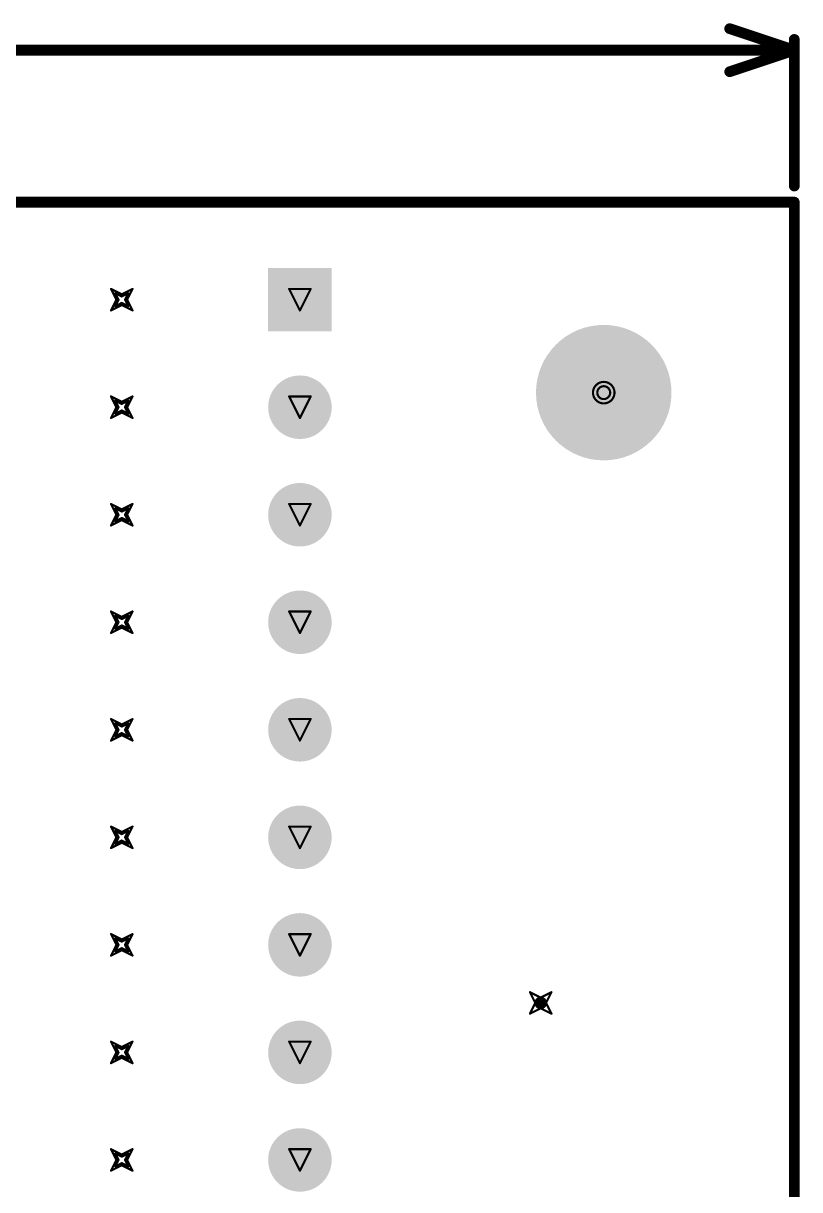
# Model space of a CAD drawing. Header units: millimetres. Extents: x -25 to 478, y -31 to 252.
# Drawn here: x 356.79 to 375.13, y 186.67 to 214.22 of the extents above; entities that cross this region are included whole.
import ezdxf

# ---------------------------------------------------------------- set-up
doc = ezdxf.new("R2010")
doc.units = ezdxf.units.MM
for name, color, linetype in [('DrillDrawing', 1, 'Continuous'), ('Mechanical1', 6, 'Continuous'), ('Mechanical2', 216, 'Continuous'), ('MultiLayer', 9, 'Continuous'), ('PadHoleLayer', 156, 'Continuous'), ('ViaHoleLayer', 16, 'Continuous')]:
    doc.layers.add(name, color=color, linetype=linetype)

# ---------------------------------------------------------------- blocks, each defined once
blk = doc.blocks.new('HDR1X20_503')
at = {"layer": 'MultiLayer'}
blk.add_hatch(color=9, dxfattribs=at).paths.add_polyline_path([(-0.75, 0.75), (0.75, 0.75), (0.75, -0.75), (-0.75, -0.75)])
h = blk.add_hatch(color=9, dxfattribs=at)
edge = h.paths.add_edge_path()
edge.add_arc((2.54, 0), 0.75, 0, 360)
h = blk.add_hatch(color=9, dxfattribs=at)
edge = h.paths.add_edge_path()
edge.add_arc((5.08, 0), 0.75, 0, 360)
h = blk.add_hatch(color=9, dxfattribs=at)
edge = h.paths.add_edge_path()
edge.add_arc((7.62, 0), 0.75, 0, 360)
h = blk.add_hatch(color=9, dxfattribs=at)
edge = h.paths.add_edge_path()
edge.add_arc((10.16, 0), 0.75, 0, 360)
h = blk.add_hatch(color=9, dxfattribs=at)
edge = h.paths.add_edge_path()
edge.add_arc((12.7, 0), 0.75, 0, 360)
h = blk.add_hatch(color=9, dxfattribs=at)
edge = h.paths.add_edge_path()
edge.add_arc((15.24, 0), 0.75, 0, 360)
h = blk.add_hatch(color=9, dxfattribs=at)
edge = h.paths.add_edge_path()
edge.add_arc((17.78, 0), 0.75, 0, 360)
h = blk.add_hatch(color=9, dxfattribs=at)
edge = h.paths.add_edge_path()
edge.add_arc((20.32, 0), 0.75, 0, 360)
at = {"layer": 'PadHoleLayer'}
h = blk.add_hatch(color=156, dxfattribs=at)
edge = h.paths.add_edge_path()
edge.add_arc((0, 0), 0.45, 0, 360)
h = blk.add_hatch(color=156, dxfattribs=at)
edge = h.paths.add_edge_path()
edge.add_arc((2.54, 0), 0.45, 0, 360)
h = blk.add_hatch(color=156, dxfattribs=at)
edge = h.paths.add_edge_path()
edge.add_arc((5.08, 0), 0.45, 0, 360)
h = blk.add_hatch(color=156, dxfattribs=at)
edge = h.paths.add_edge_path()
edge.add_arc((7.62, 0), 0.45, 0, 360)
h = blk.add_hatch(color=156, dxfattribs=at)
edge = h.paths.add_edge_path()
edge.add_arc((10.16, 0), 0.45, 0, 360)
h = blk.add_hatch(color=156, dxfattribs=at)
edge = h.paths.add_edge_path()
edge.add_arc((12.7, 0), 0.45, 0, 360)
h = blk.add_hatch(color=156, dxfattribs=at)
edge = h.paths.add_edge_path()
edge.add_arc((15.24, 0), 0.45, 0, 360)
h = blk.add_hatch(color=156, dxfattribs=at)
edge = h.paths.add_edge_path()
edge.add_arc((17.78, 0), 0.45, 0, 360)
h = blk.add_hatch(color=156, dxfattribs=at)
edge = h.paths.add_edge_path()
edge.add_arc((20.32, 0), 0.45, 0, 360)
blk = doc.blocks.new('ESP32_LOLIN32_V1_506')
at = {"layer": 'PadHoleLayer'}
h = blk.add_hatch(color=156, dxfattribs=at)
edge = h.paths.add_edge_path()
edge.add_arc((23, 0), 0.55, 0, 360)
h = blk.add_hatch(color=156, dxfattribs=at)
edge = h.paths.add_edge_path()
edge.add_arc((23, -2.54), 0.55, 0, 360)
h = blk.add_hatch(color=156, dxfattribs=at)
edge = h.paths.add_edge_path()
edge.add_arc((23, -2.54), 0.55, 0, 360)
h = blk.add_hatch(color=156, dxfattribs=at)
edge = h.paths.add_edge_path()
edge.add_arc((23, -5.08), 0.55, 0, 360)
h = blk.add_hatch(color=156, dxfattribs=at)
edge = h.paths.add_edge_path()
edge.add_arc((23, -7.62), 0.55, 0, 360)
h = blk.add_hatch(color=156, dxfattribs=at)
edge = h.paths.add_edge_path()
edge.add_arc((23, -10.16), 0.55, 0, 360)
h = blk.add_hatch(color=156, dxfattribs=at)
edge = h.paths.add_edge_path()
edge.add_arc((23, -12.7), 0.55, 0, 360)
h = blk.add_hatch(color=156, dxfattribs=at)
edge = h.paths.add_edge_path()
edge.add_arc((23, -15.24), 0.55, 0, 360)
h = blk.add_hatch(color=156, dxfattribs=at)
edge = h.paths.add_edge_path()
edge.add_arc((23, -17.78), 0.55, 0, 360)
h = blk.add_hatch(color=156, dxfattribs=at)
edge = h.paths.add_edge_path()
edge.add_arc((23, -20.32), 0.55, 0, 360)
blk = doc.blocks.new('NY_PMS_440_0025_PH_1520')
at = {"layer": 'MultiLayer'}
h = blk.add_hatch(color=9, dxfattribs=at)
edge = h.paths.add_edge_path()
edge.add_arc((0, 0), 1.6, 0, 360)
at = {"layer": 'PadHoleLayer'}
h = blk.add_hatch(color=156, dxfattribs=at)
edge = h.paths.add_edge_path()
edge.add_arc((0, 0), 1.6, 0, 360)

msp = doc.modelspace()

# ---------------------------------------------------------------- hatches: boundary and pattern name
at = {"layer": 'ViaHoleLayer'}
h = msp.add_hatch(color=16, dxfattribs=at)
edge = h.paths.add_edge_path()
edge.add_arc((369.011, 191.084), 0.15, 0, 360)

# ---------------------------------------------------------------- linework, layer by layer
at = {"layer": 'DrillDrawing', "const_width": 0.0508}
for points in [[(358.864, 207.95), (359.118, 207.823)], [(358.864, 207.95), (358.991, 207.696)], [(358.966, 207.848), (359.118, 207.772)], [(358.966, 207.848), (359.042, 207.696)], [(359.118, 207.823), (359.372, 207.95)], [(359.118, 207.772), (359.271, 207.848)], [(359.194, 207.696), (359.271, 207.848)], [(359.245, 207.696), (359.372, 207.95)], [(363.071, 207.95), (363.579, 207.95)], [(363.071, 207.95), (363.325, 207.442)], [(363.325, 207.442), (363.579, 207.95)], [(358.864, 207.442), (358.991, 207.696)], [(358.864, 207.442), (359.118, 207.569)], [(358.966, 207.543), (359.042, 207.696)], [(358.966, 207.543), (359.118, 207.62)], [(359.118, 207.62), (359.271, 207.543)], [(359.118, 207.569), (359.372, 207.442)], [(359.194, 207.696), (359.271, 207.543)], [(359.245, 207.696), (359.372, 207.442)], [(358.864, 205.41), (359.118, 205.283)], [(358.864, 205.41), (358.991, 205.156)], [(358.864, 205.41), (359.118, 205.283)], [(358.864, 205.41), (358.991, 205.156)], [(358.966, 205.308), (359.118, 205.232)], [(358.966, 205.308), (359.042, 205.156)], [(358.966, 205.308), (359.118, 205.232)], [(358.966, 205.308), (359.042, 205.156)], [(359.118, 205.283), (359.372, 205.41)], [(359.118, 205.283), (359.372, 205.41)], [(359.118, 205.232), (359.271, 205.308)], [(359.118, 205.232), (359.271, 205.308)], [(359.194, 205.156), (359.271, 205.308)], [(359.194, 205.156), (359.271, 205.308)], [(359.245, 205.156), (359.372, 205.41)], [(359.245, 205.156), (359.372, 205.41)], [(363.071, 205.41), (363.579, 205.41)], [(363.071, 205.41), (363.325, 204.902)], [(363.325, 204.902), (363.579, 205.41)], [(358.864, 204.902), (358.991, 205.156)], [(358.864, 204.902), (358.991, 205.156)], [(358.864, 204.902), (359.118, 205.029)], [(358.864, 204.902), (359.118, 205.029)], [(358.966, 205.003), (359.042, 205.156)], [(358.966, 205.003), (359.042, 205.156)], [(358.966, 205.003), (359.118, 205.08)], [(358.966, 205.003), (359.118, 205.08)], [(359.118, 205.08), (359.271, 205.003)], [(359.118, 205.08), (359.271, 205.003)], [(359.118, 205.029), (359.372, 204.902)], [(359.118, 205.029), (359.372, 204.902)], [(359.194, 205.156), (359.271, 205.003)], [(359.194, 205.156), (359.271, 205.003)], [(359.245, 205.156), (359.372, 204.902)], [(359.245, 205.156), (359.372, 204.902)], [(358.864, 202.87), (359.118, 202.743)], [(358.864, 202.87), (358.991, 202.616)], [(358.966, 202.768), (359.118, 202.692)], [(358.966, 202.768), (359.042, 202.616)], [(359.118, 202.743), (359.372, 202.87)], [(359.118, 202.692), (359.271, 202.768)], [(359.194, 202.616), (359.271, 202.768)], [(359.245, 202.616), (359.372, 202.87)], [(363.071, 202.87), (363.579, 202.87)], [(363.071, 202.87), (363.325, 202.362)], [(363.325, 202.362), (363.579, 202.87)], [(358.864, 202.362), (358.991, 202.616)], [(358.864, 202.362), (359.118, 202.489)], [(358.966, 202.463), (359.042, 202.616)], [(358.966, 202.463), (359.118, 202.54)], [(359.118, 202.54), (359.271, 202.463)], [(359.118, 202.489), (359.372, 202.362)], [(359.194, 202.616), (359.271, 202.463)], [(359.245, 202.616), (359.372, 202.362)], [(358.864, 200.33), (359.118, 200.203)], [(358.864, 200.33), (358.991, 200.076)], [(359.118, 200.203), (359.372, 200.33)], [(359.245, 200.076), (359.372, 200.33)], [(363.071, 200.33), (363.579, 200.33)], [(363.071, 200.33), (363.325, 199.822)], [(363.325, 199.822), (363.579, 200.33)], [(358.864, 199.822), (358.991, 200.076)], [(358.966, 200.228), (359.118, 200.152)], [(358.966, 200.228), (359.042, 200.076)], [(358.966, 199.923), (359.042, 200.076)], [(358.966, 199.923), (359.118, 200)], [(359.118, 200.152), (359.271, 200.228)], [(359.118, 200), (359.271, 199.923)], [(359.194, 200.076), (359.271, 200.228)], [(359.194, 200.076), (359.271, 199.923)], [(359.245, 200.076), (359.372, 199.822)], [(358.864, 199.822), (359.118, 199.949)], [(359.118, 199.949), (359.372, 199.822)], [(358.864, 197.79), (359.118, 197.663)], [(358.864, 197.79), (358.991, 197.536)], [(359.118, 197.663), (359.372, 197.79)], [(359.245, 197.536), (359.372, 197.79)], [(363.071, 197.79), (363.579, 197.79)], [(363.071, 197.79), (363.325, 197.282)], [(363.325, 197.282), (363.579, 197.79)], [(358.864, 197.282), (358.991, 197.536)], [(358.966, 197.688), (359.118, 197.612)], [(358.966, 197.688), (359.042, 197.536)], [(358.966, 197.383), (359.042, 197.536)], [(359.118, 197.612), (359.271, 197.688)], [(359.194, 197.536), (359.271, 197.688)], [(359.194, 197.536), (359.271, 197.383)], [(359.245, 197.536), (359.372, 197.282)], [(358.864, 197.282), (359.118, 197.409)], [(358.966, 197.383), (359.118, 197.46)], [(359.118, 197.46), (359.271, 197.383)], [(359.118, 197.409), (359.372, 197.282)], [(358.864, 195.25), (359.118, 195.123)], [(358.864, 195.25), (358.991, 194.996)], [(358.966, 195.148), (359.118, 195.072)], [(358.966, 195.148), (359.042, 194.996)], [(359.118, 195.123), (359.372, 195.25)], [(359.118, 195.072), (359.271, 195.148)], [(359.194, 194.996), (359.271, 195.148)], [(359.245, 194.996), (359.372, 195.25)], [(363.071, 195.25), (363.579, 195.25)], [(363.071, 195.25), (363.325, 194.742)], [(363.325, 194.742), (363.579, 195.25)], [(358.864, 194.742), (358.991, 194.996)], [(358.864, 194.742), (359.118, 194.869)], [(358.966, 194.843), (359.042, 194.996)], [(358.966, 194.843), (359.118, 194.92)], [(359.118, 194.92), (359.271, 194.843)], [(359.118, 194.869), (359.372, 194.742)], [(359.194, 194.996), (359.271, 194.843)], [(359.245, 194.996), (359.372, 194.742)], [(358.864, 192.71), (359.118, 192.583)], [(358.864, 192.71), (358.991, 192.456)], [(358.966, 192.608), (359.118, 192.532)], [(358.966, 192.608), (359.042, 192.456)], [(359.118, 192.583), (359.372, 192.71)], [(359.118, 192.532), (359.271, 192.608)], [(359.194, 192.456), (359.271, 192.608)], [(359.245, 192.456), (359.372, 192.71)], [(363.071, 192.71), (363.579, 192.71)], [(363.071, 192.71), (363.325, 192.202)], [(363.325, 192.202), (363.579, 192.71)], [(358.864, 192.202), (358.991, 192.456)], [(358.864, 192.202), (359.118, 192.329)], [(358.966, 192.303), (359.042, 192.456)], [(358.966, 192.303), (359.118, 192.38)], [(359.118, 192.38), (359.271, 192.303)], [(359.118, 192.329), (359.372, 192.202)], [(359.194, 192.456), (359.271, 192.303)], [(359.245, 192.456), (359.372, 192.202)], [(368.757, 191.338), (369.011, 191.211)], [(368.757, 191.338), (368.884, 191.084)], [(369.011, 191.211), (369.265, 191.338)], [(369.138, 191.084), (369.265, 191.338)], [(368.757, 190.83), (368.884, 191.084)], [(368.757, 190.83), (369.011, 190.957)], [(369.011, 190.957), (369.265, 190.83)], [(369.138, 191.084), (369.265, 190.83)], [(358.864, 190.17), (359.118, 190.043)], [(358.864, 190.17), (358.991, 189.916)], [(359.118, 190.043), (359.372, 190.17)], [(359.245, 189.916), (359.372, 190.17)], [(363.071, 190.17), (363.579, 190.17)], [(363.071, 190.17), (363.325, 189.662)], [(363.325, 189.662), (363.579, 190.17)], [(358.864, 189.662), (358.991, 189.916)], [(358.966, 190.068), (359.118, 189.992)], [(358.966, 190.068), (359.042, 189.916)], [(358.966, 189.763), (359.042, 189.916)], [(358.966, 189.763), (359.118, 189.84)], [(359.118, 189.992), (359.271, 190.068)], [(359.118, 189.84), (359.271, 189.763)], [(359.194, 189.916), (359.271, 190.068)], [(359.194, 189.916), (359.271, 189.763)], [(359.245, 189.916), (359.372, 189.662)], [(358.864, 189.662), (359.118, 189.789)], [(359.118, 189.789), (359.372, 189.662)], [(358.864, 187.63), (359.118, 187.503)], [(358.864, 187.63), (358.991, 187.376)], [(359.118, 187.503), (359.372, 187.63)], [(359.245, 187.376), (359.372, 187.63)], [(363.071, 187.63), (363.579, 187.63)], [(363.071, 187.63), (363.325, 187.122)], [(363.325, 187.122), (363.579, 187.63)], [(358.864, 187.122), (358.991, 187.376)], [(358.966, 187.528), (359.118, 187.452)], [(358.966, 187.528), (359.042, 187.376)], [(358.966, 187.223), (359.042, 187.376)], [(359.118, 187.452), (359.271, 187.528)], [(359.194, 187.376), (359.271, 187.528)], [(359.194, 187.376), (359.271, 187.223)], [(359.245, 187.376), (359.372, 187.122)], [(358.864, 187.122), (359.118, 187.249)], [(358.966, 187.223), (359.118, 187.3)], [(359.118, 187.3), (359.271, 187.223)], [(359.118, 187.249), (359.372, 187.122)]]:
    msp.add_lwpolyline(points, dxfattribs=at)
at = {"layer": 'DrillDrawing'}
for points, const_width in [([(358.851, 207.95, 1), (358.877, 207.95, 1)], 0.0254), ([(358.851, 207.95, 1), (358.877, 207.95, 1)], 0.0254), ([(358.953, 207.848, 1), (358.978, 207.848, 1)], 0.0254), ([(358.953, 207.848, 1), (358.978, 207.848, 1)], 0.0254), ([(359.105, 207.823, 1), (359.131, 207.823, 1)], 0.0254), ([(359.105, 207.823, 1), (359.131, 207.823, 1)], 0.0254), ([(359.105, 207.772, 1), (359.131, 207.772, 1)], 0.0254), ([(359.105, 207.772, 1), (359.131, 207.772, 1)], 0.0254), ([(359.258, 207.848, 1), (359.283, 207.848, 1)], 0.0254), ([(359.258, 207.848, 1), (359.283, 207.848, 1)], 0.0254), ([(359.359, 207.95, 1), (359.385, 207.95, 1)], 0.0254), ([(359.359, 207.95, 1), (359.385, 207.95, 1)], 0.0254), ([(363.058, 207.95, 1), (363.084, 207.95, 1)], 0.0254), ([(363.058, 207.95, 1), (363.084, 207.95, 1)], 0.0254), ([(363.566, 207.95, 1), (363.592, 207.95, 1)], 0.0254), ([(363.566, 207.95, 1), (363.592, 207.95, 1)], 0.0254), ([(358.851, 207.442, 1), (358.877, 207.442, 1)], 0.0254), ([(358.851, 207.442, 1), (358.877, 207.442, 1)], 0.0254), ([(358.953, 207.543, 1), (358.978, 207.543, 1)], 0.0254), ([(358.953, 207.543, 1), (358.978, 207.543, 1)], 0.0254), ([(358.978, 207.696, 1), (359.004, 207.696, 1)], 0.0254), ([(358.978, 207.696, 1), (359.004, 207.696, 1)], 0.0254), ([(359.029, 207.696, 1), (359.055, 207.696, 1)], 0.0254), ([(359.029, 207.696, 1), (359.055, 207.696, 1)], 0.0254), ([(359.105, 207.62, 1), (359.131, 207.62, 1)], 0.0254), ([(359.105, 207.62, 1), (359.131, 207.62, 1)], 0.0254), ([(359.105, 207.569, 1), (359.131, 207.569, 1)], 0.0254), ([(359.105, 207.569, 1), (359.131, 207.569, 1)], 0.0254), ([(359.182, 207.696, 1), (359.207, 207.696, 1)], 0.0254), ([(359.182, 207.696, 1), (359.207, 207.696, 1)], 0.0254), ([(359.232, 207.696, 1), (359.258, 207.696, 1)], 0.0254), ([(359.232, 207.696, 1), (359.258, 207.696, 1)], 0.0254), ([(359.258, 207.543, 1), (359.283, 207.543, 1)], 0.0254), ([(359.258, 207.543, 1), (359.283, 207.543, 1)], 0.0254), ([(359.359, 207.442, 1), (359.385, 207.442, 1)], 0.0254), ([(359.359, 207.442, 1), (359.385, 207.442, 1)], 0.0254), ([(363.312, 207.442, 1), (363.338, 207.442, 1)], 0.0254), ([(363.312, 207.442, 1), (363.338, 207.442, 1)], 0.0254), ([(370.754, 205.5, 1), (370.246, 205.5, 1)], 0.0508), ([(370.233, 205.5, 1), (370.259, 205.5, 1)], 0.0254), ([(370.652, 205.5, 1), (370.348, 205.5, 1)], 0.0508), ([(370.335, 205.5, 1), (370.36, 205.5, 1)], 0.0254), ([(370.64, 205.5, 1), (370.665, 205.5, 1)], 0.0254), ([(370.741, 205.5, 1), (370.767, 205.5, 1)], 0.0254), ([(358.851, 205.41, 1), (358.877, 205.41, 1)], 0.0254), ([(358.851, 205.41, 1), (358.877, 205.41, 1)], 0.0254), ([(358.851, 205.41, 1), (358.877, 205.41, 1)], 0.0254), ([(358.851, 205.41, 1), (358.877, 205.41, 1)], 0.0254), ([(358.953, 205.308, 1), (358.978, 205.308, 1)], 0.0254), ([(358.953, 205.308, 1), (358.978, 205.308, 1)], 0.0254), ([(358.953, 205.308, 1), (358.978, 205.308, 1)], 0.0254), ([(358.953, 205.308, 1), (358.978, 205.308, 1)], 0.0254), ([(359.105, 205.283, 1), (359.131, 205.283, 1)], 0.0254), ([(359.105, 205.283, 1), (359.131, 205.283, 1)], 0.0254), ([(359.105, 205.283, 1), (359.131, 205.283, 1)], 0.0254), ([(359.105, 205.283, 1), (359.131, 205.283, 1)], 0.0254), ([(359.105, 205.232, 1), (359.131, 205.232, 1)], 0.0254), ([(359.105, 205.232, 1), (359.131, 205.232, 1)], 0.0254), ([(359.105, 205.232, 1), (359.131, 205.232, 1)], 0.0254), ([(359.105, 205.232, 1), (359.131, 205.232, 1)], 0.0254), ([(359.258, 205.308, 1), (359.283, 205.308, 1)], 0.0254), ([(359.258, 205.308, 1), (359.283, 205.308, 1)], 0.0254), ([(359.258, 205.308, 1), (359.283, 205.308, 1)], 0.0254), ([(359.258, 205.308, 1), (359.283, 205.308, 1)], 0.0254), ([(359.359, 205.41, 1), (359.385, 205.41, 1)], 0.0254), ([(359.359, 205.41, 1), (359.385, 205.41, 1)], 0.0254), ([(359.359, 205.41, 1), (359.385, 205.41, 1)], 0.0254), ([(359.359, 205.41, 1), (359.385, 205.41, 1)], 0.0254), ([(363.058, 205.41, 1), (363.084, 205.41, 1)], 0.0254), ([(363.058, 205.41, 1), (363.084, 205.41, 1)], 0.0254), ([(363.566, 205.41, 1), (363.592, 205.41, 1)], 0.0254), ([(363.566, 205.41, 1), (363.592, 205.41, 1)], 0.0254), ([(358.953, 205.003, 1), (358.978, 205.003, 1)], 0.0254), ([(358.953, 205.003, 1), (358.978, 205.003, 1)], 0.0254), ([(358.953, 205.003, 1), (358.978, 205.003, 1)], 0.0254), ([(358.953, 205.003, 1), (358.978, 205.003, 1)], 0.0254), ([(358.978, 205.156, 1), (359.004, 205.156, 1)], 0.0254), ([(358.978, 205.156, 1), (359.004, 205.156, 1)], 0.0254), ([(358.978, 205.156, 1), (359.004, 205.156, 1)], 0.0254), ([(358.978, 205.156, 1), (359.004, 205.156, 1)], 0.0254), ([(359.029, 205.156, 1), (359.055, 205.156, 1)], 0.0254), ([(359.029, 205.156, 1), (359.055, 205.156, 1)], 0.0254), ([(359.029, 205.156, 1), (359.055, 205.156, 1)], 0.0254), ([(359.029, 205.156, 1), (359.055, 205.156, 1)], 0.0254), ([(359.105, 205.08, 1), (359.131, 205.08, 1)], 0.0254), ([(359.105, 205.08, 1), (359.131, 205.08, 1)], 0.0254), ([(359.105, 205.08, 1), (359.131, 205.08, 1)], 0.0254), ([(359.105, 205.08, 1), (359.131, 205.08, 1)], 0.0254), ([(359.105, 205.029, 1), (359.131, 205.029, 1)], 0.0254), ([(359.105, 205.029, 1), (359.131, 205.029, 1)], 0.0254), ([(359.105, 205.029, 1), (359.131, 205.029, 1)], 0.0254), ([(359.105, 205.029, 1), (359.131, 205.029, 1)], 0.0254), ([(359.182, 205.156, 1), (359.207, 205.156, 1)], 0.0254), ([(359.182, 205.156, 1), (359.207, 205.156, 1)], 0.0254), ([(359.182, 205.156, 1), (359.207, 205.156, 1)], 0.0254), ([(359.182, 205.156, 1), (359.207, 205.156, 1)], 0.0254), ([(359.232, 205.156, 1), (359.258, 205.156, 1)], 0.0254), ([(359.232, 205.156, 1), (359.258, 205.156, 1)], 0.0254), ([(359.232, 205.156, 1), (359.258, 205.156, 1)], 0.0254), ([(359.232, 205.156, 1), (359.258, 205.156, 1)], 0.0254), ([(359.258, 205.003, 1), (359.283, 205.003, 1)], 0.0254), ([(359.258, 205.003, 1), (359.283, 205.003, 1)], 0.0254), ([(359.258, 205.003, 1), (359.283, 205.003, 1)], 0.0254), ([(359.258, 205.003, 1), (359.283, 205.003, 1)], 0.0254), ([(358.851, 204.902, 1), (358.877, 204.902, 1)], 0.0254), ([(358.851, 204.902, 1), (358.877, 204.902, 1)], 0.0254), ([(358.851, 204.902, 1), (358.877, 204.902, 1)], 0.0254), ([(358.851, 204.902, 1), (358.877, 204.902, 1)], 0.0254), ([(359.359, 204.902, 1), (359.385, 204.902, 1)], 0.0254), ([(359.359, 204.902, 1), (359.385, 204.902, 1)], 0.0254), ([(359.359, 204.902, 1), (359.385, 204.902, 1)], 0.0254), ([(359.359, 204.902, 1), (359.385, 204.902, 1)], 0.0254), ([(363.312, 204.902, 1), (363.338, 204.902, 1)], 0.0254), ([(363.312, 204.902, 1), (363.338, 204.902, 1)], 0.0254), ([(358.851, 202.87, 1), (358.877, 202.87, 1)], 0.0254), ([(358.851, 202.87, 1), (358.877, 202.87, 1)], 0.0254), ([(358.953, 202.768, 1), (358.978, 202.768, 1)], 0.0254), ([(358.953, 202.768, 1), (358.978, 202.768, 1)], 0.0254), ([(359.258, 202.768, 1), (359.283, 202.768, 1)], 0.0254), ([(359.258, 202.768, 1), (359.283, 202.768, 1)], 0.0254), ([(359.359, 202.87, 1), (359.385, 202.87, 1)], 0.0254), ([(359.359, 202.87, 1), (359.385, 202.87, 1)], 0.0254), ([(363.058, 202.87, 1), (363.084, 202.87, 1)], 0.0254), ([(363.058, 202.87, 1), (363.084, 202.87, 1)], 0.0254), ([(363.566, 202.87, 1), (363.592, 202.87, 1)], 0.0254), ([(363.566, 202.87, 1), (363.592, 202.87, 1)], 0.0254), ([(358.978, 202.616, 1), (359.004, 202.616, 1)], 0.0254), ([(358.978, 202.616, 1), (359.004, 202.616, 1)], 0.0254), ([(359.029, 202.616, 1), (359.055, 202.616, 1)], 0.0254), ([(359.029, 202.616, 1), (359.055, 202.616, 1)], 0.0254), ([(359.105, 202.743, 1), (359.131, 202.743, 1)], 0.0254), ([(359.105, 202.743, 1), (359.131, 202.743, 1)], 0.0254), ([(359.105, 202.692, 1), (359.131, 202.692, 1)], 0.0254), ([(359.105, 202.692, 1), (359.131, 202.692, 1)], 0.0254), ([(359.105, 202.54, 1), (359.131, 202.54, 1)], 0.0254), ([(359.105, 202.54, 1), (359.131, 202.54, 1)], 0.0254), ([(359.105, 202.489, 1), (359.131, 202.489, 1)], 0.0254), ([(359.105, 202.489, 1), (359.131, 202.489, 1)], 0.0254), ([(359.182, 202.616, 1), (359.207, 202.616, 1)], 0.0254), ([(359.182, 202.616, 1), (359.207, 202.616, 1)], 0.0254), ([(359.232, 202.616, 1), (359.258, 202.616, 1)], 0.0254), ([(359.232, 202.616, 1), (359.258, 202.616, 1)], 0.0254), ([(358.851, 202.362, 1), (358.877, 202.362, 1)], 0.0254), ([(358.851, 202.362, 1), (358.877, 202.362, 1)], 0.0254), ([(358.953, 202.463, 1), (358.978, 202.463, 1)], 0.0254), ([(358.953, 202.463, 1), (358.978, 202.463, 1)], 0.0254), ([(359.258, 202.463, 1), (359.283, 202.463, 1)], 0.0254), ([(359.258, 202.463, 1), (359.283, 202.463, 1)], 0.0254), ([(359.359, 202.362, 1), (359.385, 202.362, 1)], 0.0254), ([(359.359, 202.362, 1), (359.385, 202.362, 1)], 0.0254), ([(363.312, 202.362, 1), (363.338, 202.362, 1)], 0.0254), ([(363.312, 202.362, 1), (363.338, 202.362, 1)], 0.0254), ([(358.851, 200.33, 1), (358.877, 200.33, 1)], 0.0254), ([(358.851, 200.33, 1), (358.877, 200.33, 1)], 0.0254), ([(359.359, 200.33, 1), (359.385, 200.33, 1)], 0.0254), ([(359.359, 200.33, 1), (359.385, 200.33, 1)], 0.0254), ([(363.058, 200.33, 1), (363.084, 200.33, 1)], 0.0254), ([(363.058, 200.33, 1), (363.084, 200.33, 1)], 0.0254), ([(363.566, 200.33, 1), (363.592, 200.33, 1)], 0.0254), ([(363.566, 200.33, 1), (363.592, 200.33, 1)], 0.0254), ([(358.953, 200.228, 1), (358.978, 200.228, 1)], 0.0254), ([(358.953, 200.228, 1), (358.978, 200.228, 1)], 0.0254), ([(358.978, 200.076, 1), (359.004, 200.076, 1)], 0.0254), ([(358.978, 200.076, 1), (359.004, 200.076, 1)], 0.0254), ([(359.029, 200.076, 1), (359.055, 200.076, 1)], 0.0254), ([(359.029, 200.076, 1), (359.055, 200.076, 1)], 0.0254), ([(359.105, 200.203, 1), (359.131, 200.203, 1)], 0.0254), ([(359.105, 200.203, 1), (359.131, 200.203, 1)], 0.0254), ([(359.105, 200.152, 1), (359.131, 200.152, 1)], 0.0254), ([(359.105, 200.152, 1), (359.131, 200.152, 1)], 0.0254), ([(359.105, 200, 1), (359.131, 200, 1)], 0.0254), ([(359.105, 200, 1), (359.131, 200, 1)], 0.0254), ([(359.182, 200.076, 1), (359.207, 200.076, 1)], 0.0254), ([(359.182, 200.076, 1), (359.207, 200.076, 1)], 0.0254), ([(359.232, 200.076, 1), (359.258, 200.076, 1)], 0.0254), ([(359.232, 200.076, 1), (359.258, 200.076, 1)], 0.0254), ([(359.258, 200.228, 1), (359.283, 200.228, 1)], 0.0254), ([(359.258, 200.228, 1), (359.283, 200.228, 1)], 0.0254), ([(358.851, 199.822, 1), (358.877, 199.822, 1)], 0.0254), ([(358.851, 199.822, 1), (358.877, 199.822, 1)], 0.0254), ([(358.953, 199.923, 1), (358.978, 199.923, 1)], 0.0254), ([(358.953, 199.923, 1), (358.978, 199.923, 1)], 0.0254), ([(359.105, 199.949, 1), (359.131, 199.949, 1)], 0.0254), ([(359.105, 199.949, 1), (359.131, 199.949, 1)], 0.0254), ([(359.258, 199.923, 1), (359.283, 199.923, 1)], 0.0254), ([(359.258, 199.923, 1), (359.283, 199.923, 1)], 0.0254), ([(359.359, 199.822, 1), (359.385, 199.822, 1)], 0.0254), ([(359.359, 199.822, 1), (359.385, 199.822, 1)], 0.0254), ([(363.312, 199.822, 1), (363.338, 199.822, 1)], 0.0254), ([(363.312, 199.822, 1), (363.338, 199.822, 1)], 0.0254), ([(358.851, 197.79, 1), (358.877, 197.79, 1)], 0.0254), ([(358.851, 197.79, 1), (358.877, 197.79, 1)], 0.0254), ([(359.359, 197.79, 1), (359.385, 197.79, 1)], 0.0254), ([(359.359, 197.79, 1), (359.385, 197.79, 1)], 0.0254), ([(363.058, 197.79, 1), (363.084, 197.79, 1)], 0.0254), ([(363.058, 197.79, 1), (363.084, 197.79, 1)], 0.0254), ([(363.566, 197.79, 1), (363.592, 197.79, 1)], 0.0254), ([(363.566, 197.79, 1), (363.592, 197.79, 1)], 0.0254), ([(358.953, 197.688, 1), (358.978, 197.688, 1)], 0.0254), ([(358.953, 197.688, 1), (358.978, 197.688, 1)], 0.0254), ([(358.978, 197.536, 1), (359.004, 197.536, 1)], 0.0254), ([(358.978, 197.536, 1), (359.004, 197.536, 1)], 0.0254), ([(359.029, 197.536, 1), (359.055, 197.536, 1)], 0.0254), ([(359.029, 197.536, 1), (359.055, 197.536, 1)], 0.0254), ([(359.105, 197.663, 1), (359.131, 197.663, 1)], 0.0254), ([(359.105, 197.663, 1), (359.131, 197.663, 1)], 0.0254), ([(359.105, 197.612, 1), (359.131, 197.612, 1)], 0.0254), ([(359.105, 197.612, 1), (359.131, 197.612, 1)], 0.0254), ([(359.182, 197.536, 1), (359.207, 197.536, 1)], 0.0254), ([(359.182, 197.536, 1), (359.207, 197.536, 1)], 0.0254), ([(359.232, 197.536, 1), (359.258, 197.536, 1)], 0.0254), ([(359.232, 197.536, 1), (359.258, 197.536, 1)], 0.0254), ([(359.258, 197.688, 1), (359.283, 197.688, 1)], 0.0254), ([(359.258, 197.688, 1), (359.283, 197.688, 1)], 0.0254), ([(358.851, 197.282, 1), (358.877, 197.282, 1)], 0.0254), ([(358.851, 197.282, 1), (358.877, 197.282, 1)], 0.0254), ([(358.953, 197.383, 1), (358.978, 197.383, 1)], 0.0254), ([(358.953, 197.383, 1), (358.978, 197.383, 1)], 0.0254), ([(359.105, 197.46, 1), (359.131, 197.46, 1)], 0.0254), ([(359.105, 197.46, 1), (359.131, 197.46, 1)], 0.0254), ([(359.105, 197.409, 1), (359.131, 197.409, 1)], 0.0254), ([(359.105, 197.409, 1), (359.131, 197.409, 1)], 0.0254), ([(359.258, 197.383, 1), (359.283, 197.383, 1)], 0.0254), ([(359.258, 197.383, 1), (359.283, 197.383, 1)], 0.0254), ([(359.359, 197.282, 1), (359.385, 197.282, 1)], 0.0254), ([(359.359, 197.282, 1), (359.385, 197.282, 1)], 0.0254), ([(363.312, 197.282, 1), (363.338, 197.282, 1)], 0.0254), ([(363.312, 197.282, 1), (363.338, 197.282, 1)], 0.0254), ([(358.851, 195.25, 1), (358.877, 195.25, 1)], 0.0254), ([(358.851, 195.25, 1), (358.877, 195.25, 1)], 0.0254), ([(358.953, 195.148, 1), (358.978, 195.148, 1)], 0.0254), ([(358.953, 195.148, 1), (358.978, 195.148, 1)], 0.0254), ([(359.105, 195.123, 1), (359.131, 195.123, 1)], 0.0254), ([(359.105, 195.123, 1), (359.131, 195.123, 1)], 0.0254), ([(359.105, 195.072, 1), (359.131, 195.072, 1)], 0.0254), ([(359.105, 195.072, 1), (359.131, 195.072, 1)], 0.0254), ([(359.258, 195.148, 1), (359.283, 195.148, 1)], 0.0254), ([(359.258, 195.148, 1), (359.283, 195.148, 1)], 0.0254), ([(359.359, 195.25, 1), (359.385, 195.25, 1)], 0.0254), ([(359.359, 195.25, 1), (359.385, 195.25, 1)], 0.0254), ([(363.058, 195.25, 1), (363.084, 195.25, 1)], 0.0254), ([(363.058, 195.25, 1), (363.084, 195.25, 1)], 0.0254), ([(363.566, 195.25, 1), (363.592, 195.25, 1)], 0.0254), ([(363.566, 195.25, 1), (363.592, 195.25, 1)], 0.0254), ([(358.953, 194.843, 1), (358.978, 194.843, 1)], 0.0254), ([(358.953, 194.843, 1), (358.978, 194.843, 1)], 0.0254), ([(358.978, 194.996, 1), (359.004, 194.996, 1)], 0.0254), ([(358.978, 194.996, 1), (359.004, 194.996, 1)], 0.0254), ([(359.029, 194.996, 1), (359.055, 194.996, 1)], 0.0254), ([(359.029, 194.996, 1), (359.055, 194.996, 1)], 0.0254), ([(359.105, 194.92, 1), (359.131, 194.92, 1)], 0.0254), ([(359.105, 194.92, 1), (359.131, 194.92, 1)], 0.0254), ([(359.105, 194.869, 1), (359.131, 194.869, 1)], 0.0254), ([(359.105, 194.869, 1), (359.131, 194.869, 1)], 0.0254), ([(359.182, 194.996, 1), (359.207, 194.996, 1)], 0.0254), ([(359.182, 194.996, 1), (359.207, 194.996, 1)], 0.0254), ([(359.232, 194.996, 1), (359.258, 194.996, 1)], 0.0254), ([(359.232, 194.996, 1), (359.258, 194.996, 1)], 0.0254), ([(359.258, 194.843, 1), (359.283, 194.843, 1)], 0.0254), ([(359.258, 194.843, 1), (359.283, 194.843, 1)], 0.0254), ([(358.851, 194.742, 1), (358.877, 194.742, 1)], 0.0254), ([(358.851, 194.742, 1), (358.877, 194.742, 1)], 0.0254), ([(359.359, 194.742, 1), (359.385, 194.742, 1)], 0.0254), ([(359.359, 194.742, 1), (359.385, 194.742, 1)], 0.0254), ([(363.312, 194.742, 1), (363.338, 194.742, 1)], 0.0254), ([(363.312, 194.742, 1), (363.338, 194.742, 1)], 0.0254), ([(358.851, 192.71, 1), (358.877, 192.71, 1)], 0.0254), ([(358.851, 192.71, 1), (358.877, 192.71, 1)], 0.0254), ([(358.953, 192.608, 1), (358.978, 192.608, 1)], 0.0254), ([(358.953, 192.608, 1), (358.978, 192.608, 1)], 0.0254), ([(359.105, 192.583, 1), (359.131, 192.583, 1)], 0.0254), ([(359.105, 192.583, 1), (359.131, 192.583, 1)], 0.0254), ([(359.258, 192.608, 1), (359.283, 192.608, 1)], 0.0254), ([(359.258, 192.608, 1), (359.283, 192.608, 1)], 0.0254), ([(359.359, 192.71, 1), (359.385, 192.71, 1)], 0.0254), ([(359.359, 192.71, 1), (359.385, 192.71, 1)], 0.0254), ([(363.058, 192.71, 1), (363.084, 192.71, 1)], 0.0254), ([(363.058, 192.71, 1), (363.084, 192.71, 1)], 0.0254), ([(363.566, 192.71, 1), (363.592, 192.71, 1)], 0.0254), ([(363.566, 192.71, 1), (363.592, 192.71, 1)], 0.0254), ([(358.953, 192.303, 1), (358.978, 192.303, 1)], 0.0254), ([(358.953, 192.303, 1), (358.978, 192.303, 1)], 0.0254), ([(358.978, 192.456, 1), (359.004, 192.456, 1)], 0.0254), ([(358.978, 192.456, 1), (359.004, 192.456, 1)], 0.0254), ([(359.029, 192.456, 1), (359.055, 192.456, 1)], 0.0254), ([(359.029, 192.456, 1), (359.055, 192.456, 1)], 0.0254), ([(359.105, 192.532, 1), (359.131, 192.532, 1)], 0.0254), ([(359.105, 192.532, 1), (359.131, 192.532, 1)], 0.0254), ([(359.105, 192.38, 1), (359.131, 192.38, 1)], 0.0254), ([(359.105, 192.38, 1), (359.131, 192.38, 1)], 0.0254), ([(359.105, 192.329, 1), (359.131, 192.329, 1)], 0.0254), ([(359.105, 192.329, 1), (359.131, 192.329, 1)], 0.0254), ([(359.182, 192.456, 1), (359.207, 192.456, 1)], 0.0254), ([(359.182, 192.456, 1), (359.207, 192.456, 1)], 0.0254), ([(359.232, 192.456, 1), (359.258, 192.456, 1)], 0.0254), ([(359.232, 192.456, 1), (359.258, 192.456, 1)], 0.0254), ([(359.258, 192.303, 1), (359.283, 192.303, 1)], 0.0254), ([(359.258, 192.303, 1), (359.283, 192.303, 1)], 0.0254), ([(358.851, 192.202, 1), (358.877, 192.202, 1)], 0.0254), ([(358.851, 192.202, 1), (358.877, 192.202, 1)], 0.0254), ([(359.359, 192.202, 1), (359.385, 192.202, 1)], 0.0254), ([(359.359, 192.202, 1), (359.385, 192.202, 1)], 0.0254), ([(363.312, 192.202, 1), (363.338, 192.202, 1)], 0.0254), ([(363.312, 192.202, 1), (363.338, 192.202, 1)], 0.0254), ([(368.745, 191.338, 1), (368.77, 191.338, 1)], 0.0254), ([(368.745, 191.338, 1), (368.77, 191.338, 1)], 0.0254), ([(368.998, 191.211, 1), (369.024, 191.211, 1)], 0.0254), ([(368.998, 191.211, 1), (369.024, 191.211, 1)], 0.0254), ([(369.252, 191.338, 1), (369.278, 191.338, 1)], 0.0254), ([(369.252, 191.338, 1), (369.278, 191.338, 1)], 0.0254), ([(368.872, 191.084, 1), (368.897, 191.084, 1)], 0.0254), ([(368.872, 191.084, 1), (368.897, 191.084, 1)], 0.0254), ([(368.998, 190.957, 1), (369.024, 190.957, 1)], 0.0254), ([(368.998, 190.957, 1), (369.024, 190.957, 1)], 0.0254), ([(369.125, 191.084, 1), (369.151, 191.084, 1)], 0.0254), ([(369.125, 191.084, 1), (369.151, 191.084, 1)], 0.0254), ([(368.745, 190.83, 1), (368.77, 190.83, 1)], 0.0254), ([(368.745, 190.83, 1), (368.77, 190.83, 1)], 0.0254), ([(369.252, 190.83, 1), (369.278, 190.83, 1)], 0.0254), ([(369.252, 190.83, 1), (369.278, 190.83, 1)], 0.0254), ([(358.851, 190.17, 1), (358.877, 190.17, 1)], 0.0254), ([(358.851, 190.17, 1), (358.877, 190.17, 1)], 0.0254), ([(359.359, 190.17, 1), (359.385, 190.17, 1)], 0.0254), ([(359.359, 190.17, 1), (359.385, 190.17, 1)], 0.0254), ([(363.058, 190.17, 1), (363.084, 190.17, 1)], 0.0254), ([(363.058, 190.17, 1), (363.084, 190.17, 1)], 0.0254), ([(363.566, 190.17, 1), (363.592, 190.17, 1)], 0.0254), ([(363.566, 190.17, 1), (363.592, 190.17, 1)], 0.0254), ([(358.953, 190.068, 1), (358.978, 190.068, 1)], 0.0254), ([(358.953, 190.068, 1), (358.978, 190.068, 1)], 0.0254), ([(358.978, 189.916, 1), (359.004, 189.916, 1)], 0.0254), ([(358.978, 189.916, 1), (359.004, 189.916, 1)], 0.0254), ([(359.029, 189.916, 1), (359.055, 189.916, 1)], 0.0254), ([(359.029, 189.916, 1), (359.055, 189.916, 1)], 0.0254), ([(359.105, 190.043, 1), (359.131, 190.043, 1)], 0.0254), ([(359.105, 190.043, 1), (359.131, 190.043, 1)], 0.0254), ([(359.105, 189.992, 1), (359.131, 189.992, 1)], 0.0254), ([(359.105, 189.992, 1), (359.131, 189.992, 1)], 0.0254), ([(359.105, 189.84, 1), (359.131, 189.84, 1)], 0.0254), ([(359.105, 189.84, 1), (359.131, 189.84, 1)], 0.0254), ([(359.182, 189.916, 1), (359.207, 189.916, 1)], 0.0254), ([(359.182, 189.916, 1), (359.207, 189.916, 1)], 0.0254), ([(359.232, 189.916, 1), (359.258, 189.916, 1)], 0.0254), ([(359.232, 189.916, 1), (359.258, 189.916, 1)], 0.0254), ([(359.258, 190.068, 1), (359.283, 190.068, 1)], 0.0254), ([(359.258, 190.068, 1), (359.283, 190.068, 1)], 0.0254), ([(358.851, 189.662, 1), (358.877, 189.662, 1)], 0.0254), ([(358.851, 189.662, 1), (358.877, 189.662, 1)], 0.0254), ([(358.953, 189.763, 1), (358.978, 189.763, 1)], 0.0254), ([(358.953, 189.763, 1), (358.978, 189.763, 1)], 0.0254), ([(359.105, 189.789, 1), (359.131, 189.789, 1)], 0.0254), ([(359.105, 189.789, 1), (359.131, 189.789, 1)], 0.0254), ([(359.258, 189.763, 1), (359.283, 189.763, 1)], 0.0254), ([(359.258, 189.763, 1), (359.283, 189.763, 1)], 0.0254), ([(359.359, 189.662, 1), (359.385, 189.662, 1)], 0.0254), ([(359.359, 189.662, 1), (359.385, 189.662, 1)], 0.0254), ([(363.312, 189.662, 1), (363.338, 189.662, 1)], 0.0254), ([(363.312, 189.662, 1), (363.338, 189.662, 1)], 0.0254), ([(358.851, 187.63, 1), (358.877, 187.63, 1)], 0.0254), ([(358.851, 187.63, 1), (358.877, 187.63, 1)], 0.0254), ([(359.359, 187.63, 1), (359.385, 187.63, 1)], 0.0254), ([(359.359, 187.63, 1), (359.385, 187.63, 1)], 0.0254), ([(363.058, 187.63, 1), (363.084, 187.63, 1)], 0.0254), ([(363.058, 187.63, 1), (363.084, 187.63, 1)], 0.0254), ([(363.566, 187.63, 1), (363.592, 187.63, 1)], 0.0254), ([(363.566, 187.63, 1), (363.592, 187.63, 1)], 0.0254), ([(358.953, 187.528, 1), (358.978, 187.528, 1)], 0.0254), ([(358.953, 187.528, 1), (358.978, 187.528, 1)], 0.0254), ([(358.978, 187.376, 1), (359.004, 187.376, 1)], 0.0254), ([(358.978, 187.376, 1), (359.004, 187.376, 1)], 0.0254), ([(359.029, 187.376, 1), (359.055, 187.376, 1)], 0.0254), ([(359.029, 187.376, 1), (359.055, 187.376, 1)], 0.0254), ([(359.105, 187.503, 1), (359.131, 187.503, 1)], 0.0254), ([(359.105, 187.503, 1), (359.131, 187.503, 1)], 0.0254), ([(359.105, 187.452, 1), (359.131, 187.452, 1)], 0.0254), ([(359.105, 187.452, 1), (359.131, 187.452, 1)], 0.0254), ([(359.182, 187.376, 1), (359.207, 187.376, 1)], 0.0254), ([(359.182, 187.376, 1), (359.207, 187.376, 1)], 0.0254), ([(359.232, 187.376, 1), (359.258, 187.376, 1)], 0.0254), ([(359.232, 187.376, 1), (359.258, 187.376, 1)], 0.0254), ([(359.258, 187.528, 1), (359.283, 187.528, 1)], 0.0254), ([(359.258, 187.528, 1), (359.283, 187.528, 1)], 0.0254), ([(358.851, 187.122, 1), (358.877, 187.122, 1)], 0.0254), ([(358.851, 187.122, 1), (358.877, 187.122, 1)], 0.0254), ([(358.953, 187.223, 1), (358.978, 187.223, 1)], 0.0254), ([(358.953, 187.223, 1), (358.978, 187.223, 1)], 0.0254), ([(359.105, 187.3, 1), (359.131, 187.3, 1)], 0.0254), ([(359.105, 187.3, 1), (359.131, 187.3, 1)], 0.0254), ([(359.105, 187.249, 1), (359.131, 187.249, 1)], 0.0254), ([(359.105, 187.249, 1), (359.131, 187.249, 1)], 0.0254), ([(359.258, 187.223, 1), (359.283, 187.223, 1)], 0.0254), ([(359.258, 187.223, 1), (359.283, 187.223, 1)], 0.0254), ([(359.359, 187.122, 1), (359.385, 187.122, 1)], 0.0254), ([(359.359, 187.122, 1), (359.385, 187.122, 1)], 0.0254), ([(363.312, 187.122, 1), (363.338, 187.122, 1)], 0.0254), ([(363.312, 187.122, 1), (363.338, 187.122, 1)], 0.0254)]:
    msp.add_lwpolyline(points, format="xyb", close=True, dxfattribs=dict(at, const_width=const_width))
at = {"layer": 'Mechanical1', "const_width": 0.254}
for points in [[(0, 210), (375, 210)], [(375, 0), (375, 210)]]:
    msp.add_lwpolyline(points, dxfattribs=at)
at = {"layer": 'Mechanical1', "const_width": 0.127}
msp.add_lwpolyline([(374.936, 210, 1), (375.063, 210, 1)], format="xyb", close=True, dxfattribs=at)
msp.add_lwpolyline([(374.936, 210, 1), (375.063, 210, 1)], format="xyb", close=True, dxfattribs=at)
at = {"layer": 'Mechanical2', "const_width": 0.254}
for points in [[(373.476, 214.097), (375, 213.589)], [(375, 210.381), (375, 213.843)], [(193.213, 213.589), (375, 213.589)], [(373.476, 213.081), (375, 213.589)]]:
    msp.add_lwpolyline(points, dxfattribs=at)
at = {"layer": 'Mechanical2', "const_width": 0.127}
for points in [[(373.412, 214.097, 1), (373.539, 214.097, 1)], [(374.936, 213.843, 1), (375.063, 213.843, 1)], [(374.936, 213.589, 1), (375.063, 213.589, 1)], [(374.936, 213.589, 1), (375.063, 213.589, 1)], [(374.936, 213.589, 1), (375.063, 213.589, 1)], [(373.412, 213.081, 1), (373.539, 213.081, 1)], [(374.936, 210.381, 1), (375.063, 210.381, 1)]]:
    msp.add_lwpolyline(points, format="xyb", close=True, dxfattribs=at)

# ---------------------------------------------------------------- block references
for name, p, rotation in [('HDR1X20_503', (363.325, 207.696), 270), ('ESP32_LOLIN32_V1_506', (336.118, 207.696), 360)]:
    msp.add_blockref(name, p, dxfattribs=dict(rotation=rotation))
msp.add_blockref('NY_PMS_440_0025_PH_1520', (370.5, 205.5))

doc.saveas('drawing.dxf')
